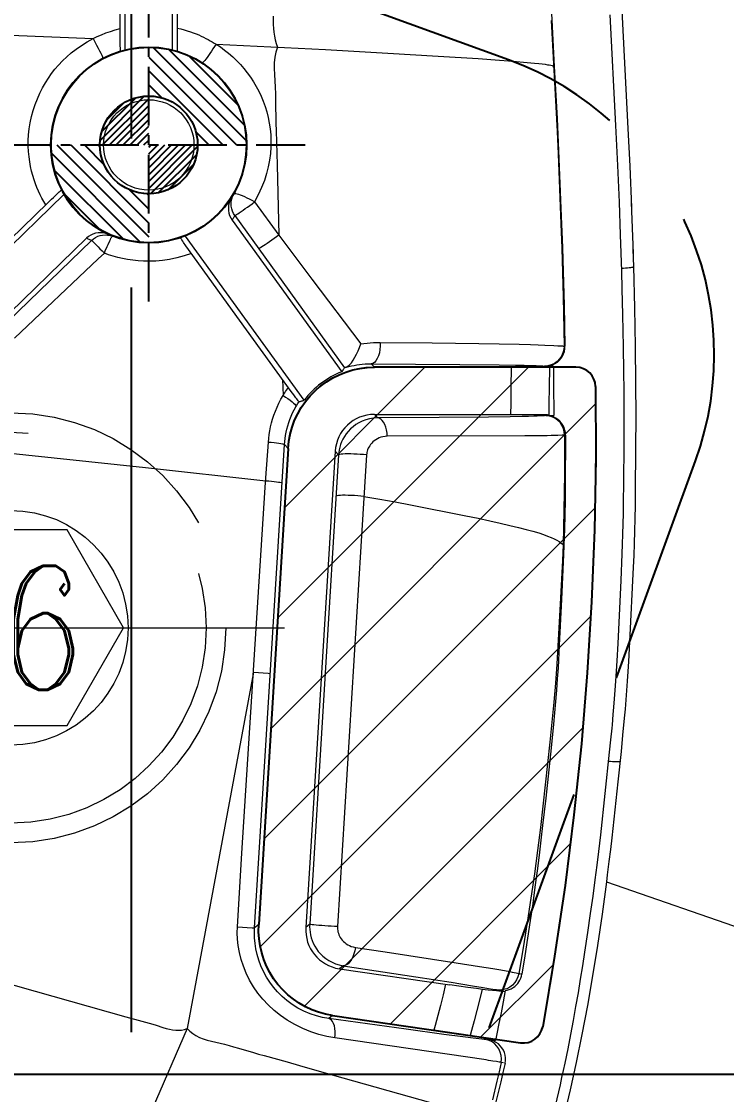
# Model space of a CAD drawing. Header units: inches. Extents: x 160917 to 162189, y -51061 to -50161.
# Drawn here: x 161597.62 to 161615.66, y -50340.73 to -50313.28 of the extents above; entities that cross this region are included whole.
import ezdxf

# ---------------------------------------------------------------- set-up
doc = ezdxf.new("R2010")
doc.units = ezdxf.units.IN
doc.header["$LTSCALE"] = 2
doc.header["$MEASUREMENT"] = 0
for name, pattern in [('ACAD_ISO02W100', [15, 12, -3]), ('CENTER', [50.8, 31.75, -6.35, 6.35, -6.35]), ('CENTER2', [1.125, 0.75, -0.125, 0.125, -0.125]), ('HIDDEN', [9.525, 6.35, -3.175])]:
    doc.linetypes.add(name, pattern=pattern)
for name, color, linetype in [('DEFAULT_1', 7, 'CENTER'), ('PIN', 4, 'CONTINUOUS'), ('SCREW', 52, 'HIDDEN'), ('y-cut', 7, 'CONTINUOUS'), ('壓塊', 157, 'CONTINUOUS')]:
    doc.layers.add(name, color=color, linetype=linetype)
for name, color, linetype, lineweight in [('dim', 3, 'CONTINUOUS', 15), ('PRODUCT', 1, 'CONTINUOUS', 15), ('截面', 191, 'CONTINUOUS', 15), ('枕位', 75, 'CONTINUOUS', 15), ('螺絲', 42, 'ACAD_ISO02W100', 15)]:
    doc.layers.add(name, color=color, linetype=linetype, lineweight=lineweight)
doc.styles.add('ROMANC', font='romanc', dxfattribs={"width": 0.6, "height": 1})

# ---------------------------------------------------------------- blocks, each defined once
blk = doc.blocks.new('20160823.165622')
at = {"layer": '截面', "linetype": 'Continuous', "ltscale": 0.3}
h = blk.add_hatch(dxfattribs=at)
h.set_pattern_fill('ANSI31', color=256, scale=15, style=0)
h.set_pattern_definition([(45, (-3383.3948, 1002.8706), (-1.3258252, 1.3258252), [])])
h.paths.add_polyline_path([(-73.824, 61.266, 1), (-92.824, 61.266, 1)])
h.paths.add_polyline_path([(-22.197, 84.62, 0.373533), (-22.044, 83.982), (-17.561, 80.78), (-17.398, 80.674), (-17.228, 80.584), (-17.053, 80.509), (-16.871, 80.45), (-16.682, 80.406), (-16.492, 80.379), (-16.3, 80.369), (-16.106, 80.375), (-15.915, 80.399), (-15.727, 80.439), (-15.542, 80.495), (-15.363, 80.567), (-15.192, 80.655), (-15.028, 80.757), (-14.874, 80.873), (-14.732, 81.001), (-14.601, 81.141), (-14.481, 81.295), (-6.885, 91.928), (-6.779, 92.091), (-6.689, 92.26), (-6.615, 92.435), (-6.555, 92.618), (-6.511, 92.807), (-6.484, 92.997), (-6.474, 93.19), (-6.481, 93.384), (-6.504, 93.575), (-6.545, 93.764), (-6.602, 93.95), (-6.674, 94.128), (-6.761, 94.3), (-6.864, 94.465), (-6.98, 94.619), (-7.108, 94.761), (-7.249, 94.893), (-7.403, 95.013), (-12.093, 98.364, 0.382846), (-12.756, 98.29), (-13.983, 96.876), (-15.164, 95.437), (-16.3, 93.973), (-17.39, 92.485), (-18.435, 90.971), (-19.438, 89.428), (-20.4, 87.855), (-21.32, 86.252)])
h.paths.add_polyline_path([(-3.987, 77.836), (-3.979, 77.644), (-3.954, 77.453), (-3.912, 77.264), (-3.854, 77.08), (-3.78, 76.902), (-3.691, 76.73), (-3.588, 76.568), (-3.471, 76.416), (-3.34, 76.274), (-3.199, 76.144), (-3.048, 76.028), (-2.886, 75.925), (-2.714, 75.835), (2.724, 73.299, 0.401701), (3.379, 73.522), (4.215, 75.163), (5.025, 76.816), (5.808, 78.481), (6.564, 80.157), (7.293, 81.844), (7.996, 83.545), (8.673, 85.26), (9.324, 86.988), (9.949, 88.728, 0.385263), (9.688, 89.347), (4.684, 91.68), (4.503, 91.755), (4.32, 91.812), (4.133, 91.854), (3.942, 91.879), (3.748, 91.888), (3.555, 91.879), (3.363, 91.854), (3.173, 91.812), (2.989, 91.754), (2.811, 91.68), (2.638, 91.59), (2.476, 91.487), (2.323, 91.369), (2.18, 91.238), (2.051, 91.097), (1.935, 90.946), (1.832, 90.784), (1.742, 90.612), (-3.779, 78.772), (-3.854, 78.591), (-3.912, 78.408), (-3.953, 78.221), (-3.978, 78.03)])
h.paths.add_polyline_path([(-5.724, 139.049), (-5.562, 128.95), (-5.55, 128.785), (-5.523, 128.627), (-5.479, 128.473), (-5.418, 128.324), (-5.342, 128.179), (-5.252, 128.045), (-5.148, 127.921), (-5.031, 127.808), (-4.904, 127.708), (-4.767, 127.622), (-4.62, 127.551), (-4.469, 127.495), (-4.314, 127.456), (-4.155, 127.434), (-3.99, 127.427), (9.395, 127.642), (9.56, 127.653), (9.718, 127.681), (9.872, 127.725), (10.021, 127.785), (10.166, 127.862), (10.3, 127.951), (10.424, 128.055), (10.537, 128.173), (10.637, 128.3), (10.723, 128.437), (10.794, 128.583), (10.85, 128.735), (10.889, 128.89), (10.911, 129.049), (10.918, 129.214), (10.76, 139.065, 0.409527), (10.26, 139.557), (-5.224, 139.557, 0.418916)])
h.paths.add_polyline_path([(-93.609, 92.793), (-93.598, 92.6), (-93.571, 92.41), (-93.527, 92.221), (-93.467, 92.038), (-93.392, 91.862), (-93.302, 91.692), (-93.196, 91.529), (-87.589, 83.68), (-87.469, 83.527), (-87.339, 83.387), (-87.197, 83.26), (-87.043, 83.144), (-86.879, 83.041), (-86.707, 82.954), (-86.528, 82.882), (-86.342, 82.825), (-86.153, 82.785), (-85.961, 82.761), (-85.766, 82.755), (-85.573, 82.765), (-85.382, 82.792), (-85.193, 82.836), (-85.01, 82.896), (-84.834, 82.971), (-84.665, 83.061), (-84.501, 83.167), (-81.445, 85.35, 0.414214), (-81.213, 86.745), (-88.229, 96.567, 0.414214), (-89.624, 96.799), (-92.686, 94.612), (-92.838, 94.492), (-92.978, 94.362), (-93.105, 94.22), (-93.221, 94.067), (-93.323, 93.903), (-93.411, 93.732), (-93.482, 93.553), (-93.539, 93.367), (-93.579, 93.179), (-93.602, 92.987)])
h.paths.add_polyline_path([(-111.785, 86.571), (-107.088, 75.443, 0.425093), (-105.745, 74.926), (-102.029, 76.658), (-101.856, 76.748), (-101.694, 76.852), (-101.543, 76.968), (-101.401, 77.098), (-101.269, 77.241), (-101.151, 77.394), (-101.048, 77.557), (-100.958, 77.729), (-100.883, 77.908), (-100.825, 78.092), (-100.783, 78.282), (-100.758, 78.473), (-100.75, 78.666), (-100.758, 78.859), (-100.783, 79.05), (-100.825, 79.235), (-100.882, 79.418), (-100.956, 79.597), (-105.034, 88.343), (-105.124, 88.515), (-105.227, 88.677), (-105.343, 88.829), (-105.473, 88.97), (-105.616, 89.102), (-105.769, 89.219), (-105.931, 89.323), (-106.103, 89.412), (-106.281, 89.486), (-106.465, 89.544), (-106.654, 89.586), (-106.845, 89.611), (-107.037, 89.62), (-107.231, 89.611), (-107.421, 89.586), (-107.607, 89.545), (-107.789, 89.487), (-107.969, 89.413), (-111.286, 87.866, 0.403417)])
h.paths.add_polyline_path([(6.029, 102.701), (6.04, 102.519), (6.066, 102.34), (6.108, 102.163), (6.164, 101.988), (6.233, 101.819), (6.317, 101.657), (6.414, 101.501), (6.524, 101.355), (6.645, 101.218), (6.777, 101.091), (6.919, 100.976), (7.07, 100.873), (7.229, 100.783), (7.395, 100.706), (7.565, 100.644), (7.74, 100.596), (7.921, 100.561), (12.733, 99.863, 0.404229), (13.297, 100.269), (13.602, 102.074), (13.869, 103.881), (14.097, 105.692), (14.286, 107.505), (14.436, 109.321), (14.547, 111.142), (14.62, 112.97), (14.653, 114.804), (14.648, 116.644, 0.410269), (14.148, 117.137), (8.99, 117.137), (8.803, 117.129), (8.62, 117.106), (8.441, 117.068), (8.264, 117.014), (8.091, 116.945), (7.925, 116.863), (7.767, 116.767), (7.616, 116.658), (7.476, 116.537), (7.347, 116.404), (7.228, 116.261), (7.122, 116.109), (7.03, 115.948), (6.951, 115.78), (6.887, 115.606), (6.838, 115.43), (6.803, 115.248), (6.784, 115.062), (6.032, 102.885)])
h.paths.add_polyline_path([(-9.989, 114.513), (-9.984, 112.88), (-9.966, 111.248), (-9.933, 109.616), (-9.886, 107.984), (-9.826, 106.353), (-9.751, 104.722), (-9.663, 103.091, 0.356031), (-9.235, 102.625), (-4.838, 101.987), (-4.633, 101.967), (-4.431, 101.966), (-4.231, 101.983), (-4.032, 102.018), (-3.835, 102.073), (-3.646, 102.144), (-3.464, 102.233), (-3.289, 102.339), (-3.126, 102.459), (-2.975, 102.594), (-2.835, 102.744), (-2.711, 102.904), (-2.603, 103.075), (-2.509, 103.256), (-2.434, 103.444), (-2.376, 103.636), (-2.336, 103.834), (-2.313, 104.038), (-1.58, 115.926), (-1.577, 116.128), (-1.592, 116.327), (-1.625, 116.522), (-1.675, 116.716), (-1.743, 116.905), (-1.828, 117.086), (-1.929, 117.259), (-2.046, 117.424), (-2.176, 117.576), (-2.32, 117.715), (-2.477, 117.842), (-2.643, 117.954), (-2.819, 118.049), (-3.004, 118.129), (-3.194, 118.191), (-3.387, 118.236), (-3.584, 118.263), (-3.787, 118.273), (-9.457, 118.273, 0.408821), (-9.957, 117.782), (-9.98, 116.147)])
h.paths.add_polyline_path([(-117.289, 114.429), (-117.278, 113.089), (-117.245, 111.75), (-117.188, 110.413), (-117.108, 109.078), (-117.005, 107.746), (-116.879, 106.413), (-116.73, 105.082), (-116.557, 103.75), (-116.36, 102.42, 0.411006), (-115.229, 101.585), (-112.19, 102.026), (-112.009, 102.06), (-111.833, 102.108), (-111.663, 102.171), (-111.498, 102.247), (-111.338, 102.338), (-111.187, 102.441), (-111.045, 102.556), (-110.912, 102.683), (-110.791, 102.82), (-110.682, 102.967), (-110.585, 103.122), (-110.501, 103.285), (-110.431, 103.453), (-110.375, 103.628), (-110.334, 103.806), (-110.308, 103.984), (-110.297, 104.166), (-110.3, 104.35), (-110.855, 113.353), (-110.875, 113.54), (-110.91, 113.721), (-110.959, 113.898), (-111.023, 114.071), (-111.102, 114.24), (-111.194, 114.4), (-111.3, 114.552), (-111.418, 114.696), (-111.548, 114.828), (-111.688, 114.949), (-111.839, 115.059), (-111.997, 115.155), (-112.162, 115.237), (-112.335, 115.306), (-112.512, 115.359), (-112.691, 115.397), (-112.874, 115.42), (-113.061, 115.428), (-116.289, 115.428, 0.41394)])
h.paths.add_polyline_path([(-99.071, 114.42), (-99.068, 114.217), (-98.561, 105.996), (-98.539, 105.794), (-98.5, 105.598), (-98.443, 105.408), (-98.369, 105.222), (-98.277, 105.042), (-98.171, 104.872), (-98.049, 104.712), (-97.911, 104.563), (-97.762, 104.428), (-97.601, 104.307), (-97.429, 104.2), (-97.249, 104.11), (-97.061, 104.038), (-96.867, 103.982), (-96.67, 103.944), (-96.472, 103.924), (-96.272, 103.923), (-96.07, 103.939), (-93.042, 104.307, 0.379232), (-92.163, 105.3), (-92.163, 115.564, 0.414214), (-93.163, 116.564), (-96.863, 116.564), (-97.065, 116.555), (-97.262, 116.528), (-97.455, 116.483), (-97.644, 116.421), (-97.829, 116.341), (-98.005, 116.246), (-98.172, 116.134), (-98.329, 116.007), (-98.473, 115.868), (-98.603, 115.716), (-98.72, 115.551), (-98.821, 115.378), (-98.905, 115.196), (-98.974, 115.007), (-99.024, 114.813), (-99.057, 114.618)])
at = {"layer": 'y-cut', "linetype": 'ByBlock'}
for p, q in [((14.148, 117.137), (8.99, 117.137)), ((6.784, 115.062), (6.032, 102.885)), ((7.921, 100.561), (12.733, 99.863))]:
    blk.add_line(p, q, dxfattribs=at)
for points in [[(6.784, 115.062), (6.803, 115.248), (6.838, 115.43), (6.887, 115.606), (6.951, 115.78), (7.03, 115.948), (7.122, 116.109), (7.228, 116.261), (7.347, 116.404), (7.476, 116.537), (7.616, 116.658), (7.767, 116.767), (7.925, 116.863), (8.091, 116.945), (8.264, 117.014), (8.441, 117.068), (8.62, 117.106), (8.803, 117.129), (8.99, 117.137)], [(14.648, 116.644), (14.653, 114.804), (14.62, 112.97), (14.547, 111.142), (14.436, 109.321), (14.286, 107.505), (14.097, 105.692), (13.869, 103.881), (13.602, 102.074), (13.297, 100.269)], [(7.921, 100.561), (7.74, 100.596), (7.565, 100.644), (7.395, 100.706), (7.229, 100.783), (7.07, 100.873), (6.919, 100.976), (6.777, 101.091), (6.645, 101.218), (6.524, 101.355), (6.414, 101.501), (6.317, 101.657), (6.233, 101.819), (6.164, 101.988), (6.108, 102.163), (6.066, 102.34), (6.04, 102.519), (6.029, 102.701), (6.032, 102.885)]]:
    blk.add_lwpolyline(points, dxfattribs=at)
for centre, start, end in [((14.148, 116.637), 0.7728, 90), ((12.804, 100.358), 261.7398, 349.7796)]:
    blk.add_arc(centre, 0.5, start, end, dxfattribs=at)
blk = doc.blocks.new('20140813.092309')
at = {"layer": '螺絲', "color": 137, "linetype": 'CENTER', "ltscale": 0.25}
for p, q in [((0, -7.042), (0, 7.042)), ((-7, 0), (7, 0))]:
    blk.add_line(p, q, dxfattribs=at)
at = {"layer": '螺絲', "color": 137, "linetype": 'Continuous'}
blk.add_lwpolyline([(-1.443, 2.5), (-2.887, 0), (-1.443, -2.5), (1.443, -2.5), (2.887, 0), (1.443, 2.5)], close=True, dxfattribs=at)
at = {"layer": '螺絲', "color": 137, "linetype": 'HIDDEN'}
blk.add_circle((0, 0), 5.5, dxfattribs=at)
at = {"layer": '螺絲', "color": 137}
for radius in [5, 3]:
    blk.add_circle((0, 0), radius, dxfattribs=at)
at = {"layer": 'dim', "style": 'ROMANC', "width": 0.8}
blk.add_text('M6', height=3.1716, dxfattribs=at).set_placement((-2.976, -1.589))

msp = doc.modelspace()

# ---------------------------------------------------------------- hatches: boundary and pattern name
at = {"layer": 'PIN', "linetype": 'Continuous'}
h = msp.add_hatch(dxfattribs=at)
h.set_pattern_fill('ANSI31', color=31, scale=2, angle=90, style=0)
h.set_pattern_definition([(135, (161806.16252, -50330.68265), (-0.1767767, -0.1767767), [])])
h.paths.add_polyline_path([(161600.88, -50313.943, -0.414214), (161603.38, -50316.443), (161602.13, -50316.443, 0.414214), (161600.88, -50315.193)])
h.paths.add_polyline_path([(161599.63, -50316.443, 0.414214), (161600.88, -50317.693), (161600.88, -50318.943, -0.414214), (161598.38, -50316.443)])
h = msp.add_hatch(dxfattribs=at)
h.set_pattern_fill('ANSI31', color=31, angle=90, style=0)
h.set_pattern_definition([(45, (161395.59847, -50330.68265), (0.08838835, -0.08838835), [])])
h.paths.add_polyline_path([(161600.88, -50316.443), (161602.13, -50316.443, -0.414214), (161600.88, -50317.693)])
h.paths.add_polyline_path([(161600.88, -50315.193), (161600.88, -50316.443), (161599.63, -50316.443, -0.414214)])

# ---------------------------------------------------------------- linework, layer by layer
at = {"layer": 'DEFAULT_1', "color": 2, "linetype": 'CENTER', "ltscale": 0.3}
for p, q in [((161600.428, -50289.605), (161600.428, -50390.991)), ((161616.275, -50340.211), (161577.135, -50340.211))]:
    msp.add_line(p, q, dxfattribs=at)
at = {"layer": 'PIN', "color": 31, "linetype": 'CENTER2'}
for p, q in [((161600.88, -50320.443), (161600.88, -50312.443)), ((161596.88, -50316.443), (161604.88, -50316.443))]:
    msp.add_line(p, q, dxfattribs=at)
at = {"layer": 'PIN', "color": 31, "linetype": 'Continuous'}
for radius in [2.5, 1.25]:
    msp.add_circle((161600.88, -50316.443), radius, dxfattribs=at)
at = {"layer": 'PRODUCT', "linetype": 'ByBlock'}
for p, q in [((161600.277, -50314.004), (161600.277, -50311.872)), ((161601.483, -50311.853), (161601.483, -50314.004)), ((161600.149, -50313.612), (161600.151, -50312.446)), ((161601.608, -50312.301), (161601.611, -50313.455)), ((161612.951, -50312.402), (161613.138, -50316.025)), ((161612.675, -50313.113), (161612.823, -50315.942)), ((161601.611, -50313.455), (161601.611, -50313.602)), ((161597.347, -50313.632), (161599.456, -50313.722)), ((161600.15, -50313.747), (161600.149, -50313.612)), ((161600.151, -50313.867), (161600.15, -50313.747)), ((161601.611, -50313.602), (161601.61, -50313.739)), ((161602.603, -50313.866), (161605.399, -50314.005)), ((161605.399, -50314.005), (161606.997, -50314.092)), ((161606.997, -50314.092), (161608.286, -50314.169)), ((161608.286, -50314.169), (161609.306, -50314.235)), ((161611.251, -50314.433), (161611.324, -50315.768)), ((161604.124, -50315.316), (161604.134, -50315.882)), ((161604.134, -50315.882), (161604.139, -50316.083)), ((161611.324, -50315.768), (161611.364, -50316.586)), ((161612.823, -50315.942), (161612.872, -50316.965)), ((161613.138, -50316.025), (161613.183, -50316.985)), ((161604.139, -50316.083), (161604.164, -50316.952)), ((161611.364, -50316.586), (161611.426, -50318.071)), ((161604.164, -50316.952), (161604.21, -50318.747)), ((161612.872, -50316.965), (161612.911, -50317.905)), ((161613.183, -50316.985), (161613.227, -50318.044)), ((161595.04, -50321.27), (161598.71, -50317.709)), ((161595.917, -50320.24), (161598.298, -50317.922)), ((161603.524, -50317.945), (161603.581, -50317.901)), ((161603.581, -50317.901), (161604.21, -50318.747)), ((161612.911, -50317.905), (161612.942, -50318.744)), ((161613.221, -50317.912), (161613.268, -50319.215)), ((161611.426, -50318.071), (161611.463, -50319.067)), ((161603.012, -50318.363), (161605.818, -50322.245)), ((161603.082, -50318.249), (161605.887, -50322.144)), ((161599.845, -50318.732), (161599.78, -50318.708)), ((161599.946, -50318.78), (161599.952, -50318.778)), ((161604.856, -50322.973), (161601.821, -50318.773)), ((161604.21, -50318.747), (161605.053, -50319.875)), ((161612.942, -50318.744), (161612.973, -50319.672)), ((161599.287, -50318.829), (161595.869, -50322.146)), ((161599.417, -50318.884), (161596.118, -50322.076)), ((161599.339, -50318.785), (161599.287, -50318.829)), ((161599.815, -50319.038), (161599.838, -50318.986)), ((161601.899, -50319.116), (161601.831, -50319.02)), ((161599.744, -50319.208), (161599.588, -50319.355)), ((161603.025, -50320.674), (161601.899, -50319.116)), ((161611.463, -50319.067), (161611.483, -50319.682)), ((161613.266, -50319.12), (161613.278, -50319.547)), ((161599.588, -50319.355), (161597.448, -50321.387)), ((161613.273, -50319.337), (161613.28, -50319.555)), ((161613.278, -50319.547), (161613.305, -50320.604)), ((161605.053, -50319.875), (161606.305, -50321.532)), ((161611.483, -50319.682), (161611.505, -50320.541)), ((161612.973, -50319.672), (161612.986, -50320.122)), ((161612.986, -50320.122), (161613.001, -50320.788)), ((161611.483, -50320.326), (161611.505, -50321.587)), ((161604.524, -50322.744), (161603.025, -50320.674)), ((161611.505, -50320.541), (161611.526, -50321.591)), ((161613.305, -50320.604), (161613.324, -50321.597)), ((161613.001, -50320.788), (161613.017, -50321.606)), ((161606.804, -50321.493), (161608.134, -50321.505)), ((161608.134, -50321.505), (161609.324, -50321.519)), ((161609.324, -50321.519), (161609.843, -50321.529)), ((161609.843, -50321.529), (161610.354, -50321.54)), ((161610.354, -50321.54), (161610.647, -50321.548)), ((161610.647, -50321.548), (161610.84, -50321.554)), ((161610.84, -50321.554), (161611.009, -50321.561)), ((161611.009, -50321.561), (161611.24, -50321.571)), ((161611.24, -50321.571), (161611.348, -50321.576)), ((161613.017, -50321.606), (161613.026, -50322.229)), ((161613.324, -50321.597), (161613.335, -50322.525)), ((161606.568, -50322.039), (161608.838, -50322.054)), ((161606.651, -50322.128), (161606.568, -50322.039)), ((161608.838, -50322.054), (161609.848, -50322.066)), ((161609.848, -50322.066), (161610.259, -50322.072)), ((161610.259, -50322.072), (161610.485, -50322.077)), ((161606.506, -50322.133), (161606.58, -50322.129)), ((161611.809, -50322.128), (161606.651, -50322.128)), ((161610.15, -50322.128), (161610.145, -50322.647)), ((161610.15, -50322.128), (161611.13, -50322.121)), ((161610.485, -50322.077), (161610.628, -50322.081)), ((161610.628, -50322.081), (161610.712, -50322.083)), ((161610.712, -50322.083), (161610.788, -50322.086)), ((161611.092, -50322.092), (161611.004, -50322.1)), ((161611.023, -50322.103), (161611.233, -50322.103)), ((161611.13, -50322.128), (161611.124, -50322.645)), ((161611.233, -50322.103), (161611.237, -50322.677)), ((161613.026, -50322.229), (161613.03, -50322.743)), ((161604.305, -50322.443), (161604.316, -50322.848)), ((161613.335, -50322.525), (161613.338, -50323.39)), ((161604.588, -50322.832), (161604.524, -50322.744)), ((161604.644, -50322.907), (161604.588, -50322.832)), ((161610.145, -50322.647), (161610.14, -50323.054)), ((161611.124, -50322.645), (161611.118, -50323.057)), ((161613.03, -50322.743), (161613.033, -50323.304)), ((161610.14, -50323.054), (161610.135, -50323.334)), ((161611.118, -50323.057), (161611.112, -50323.341)), ((161606.651, -50323.334), (161610.568, -50323.335)), ((161606.736, -50323.424), (161606.651, -50323.334)), ((161608.306, -50323.413), (161606.736, -50323.424)), ((161609.574, -50323.401), (161608.306, -50323.413)), ((161610.127, -50323.393), (161609.574, -50323.401)), ((161610.436, -50323.387), (161610.127, -50323.393)), ((161610.596, -50323.383), (161610.436, -50323.387)), ((161610.568, -50323.335), (161610.84, -50323.336)), ((161610.735, -50323.379), (161610.596, -50323.383)), ((161610.816, -50323.376), (161610.735, -50323.379)), ((161610.884, -50323.373), (161610.816, -50323.376)), ((161611.023, -50323.363), (161611.018, -50323.363)), ((161611.041, -50323.359), (161611.239, -50323.359)), ((161611.106, -50323.363), (161611.041, -50323.359)), ((161613.033, -50323.304), (161613.031, -50324.126)), ((161613.338, -50323.39), (161613.336, -50324.199)), ((161610.504, -50323.883), (161606.983, -50323.893)), ((161611.074, -50323.878), (161610.504, -50323.883)), ((161611.174, -50323.877), (161611.074, -50323.878)), ((161611.46, -50323.868), (161611.344, -50323.872)), ((161611.53, -50323.864), (161611.525, -50323.864)), ((161611.543, -50323.863), (161611.535, -50325.16)), ((161596.491, -50324.239), (161600.795, -50324.695)), ((161603.588, -50336.465), (161604.352, -50324.104)), ((161604.445, -50324.203), (161603.693, -50336.379)), ((161604.445, -50324.203), (161604.352, -50324.104)), ((161604.445, -50324.203), (161604.456, -50324.073)), ((161613.031, -50324.126), (161613.025, -50325.07)), ((161605.648, -50324.277), (161604.897, -50336.454)), ((161605.735, -50324.369), (161604.997, -50336.373)), ((161605.735, -50324.369), (161605.648, -50324.277)), ((161606.452, -50324.37), (161606.303, -50326.715)), ((161600.795, -50324.695), (161603.873, -50325.029)), ((161603.258, -50334.55), (161603.861, -50325.204)), ((161611.535, -50325.16), (161611.531, -50325.533)), ((161612.307, -50325.247), (161612.271, -50326.603)), ((161611.531, -50325.533), (161611.524, -50325.905)), ((161607.573, -50325.646), (161608.995, -50325.927)), ((161611.509, -50326.456), (161611.491, -50326.92)), ((161606.303, -50326.715), (161605.71, -50336.431)), ((161611.48, -50326.661), (161611.463, -50327.069)), ((161611.491, -50326.92), (161611.438, -50328.071)), ((161612.985, -50326.9), (161612.955, -50327.578)), ((161611.463, -50327.069), (161611.399, -50328.342)), ((161613.272, -50327.238), (161613.18, -50329.146)), ((161612.955, -50327.578), (161612.877, -50329.195)), ((161611.438, -50328.071), (161611.381, -50329.237)), ((161612.877, -50329.195), (161612.854, -50329.631)), ((161612.132, -50329.418), (161612.028, -50330.838)), ((161612.854, -50329.631), (161612.838, -50329.9)), ((161603.556, -50329.928), (161601.954, -50338.534)), ((161603.556, -50329.928), (161603.931, -50329.952)), ((161612.838, -50329.9), (161612.822, -50330.152)), ((161612.822, -50330.152), (161612.805, -50330.388)), ((161612.805, -50330.388), (161612.788, -50330.609)), ((161612.028, -50330.838), (161611.898, -50332.257)), ((161612.772, -50330.816), (161612.755, -50331.008)), ((161612.788, -50330.609), (161612.772, -50330.816)), ((161613.045, -50331.099), (161613.003, -50331.54)), ((161611.235, -50331.258), (161611.174, -50331.857)), ((161612.724, -50331.354), (161612.695, -50331.654)), ((161612.695, -50331.654), (161612.662, -50331.974)), ((161613.003, -50331.54), (161612.961, -50331.955)), ((161611.174, -50331.857), (161611.036, -50333.145)), ((161612.961, -50331.955), (161612.879, -50332.729)), ((161612.662, -50331.974), (161612.433, -50334.083)), ((161611.898, -50332.257), (161611.745, -50333.674)), ((161612.879, -50332.729), (161612.724, -50334.16)), ((161611.745, -50333.674), (161611.574, -50335.059)), ((161612.433, -50334.083), (161612.384, -50334.507)), ((161612.724, -50334.16), (161612.689, -50334.457)), ((161603.148, -50336.437), (161603.258, -50334.55)), ((161612.384, -50334.507), (161612.341, -50334.857)), ((161612.689, -50334.457), (161612.652, -50334.77)), ((161612.341, -50334.857), (161612.293, -50335.237)), ((161612.293, -50335.237), (161612.238, -50335.65)), ((161612.238, -50335.65), (161612.176, -50336.096)), ((161612.176, -50336.096), (161612.106, -50336.579)), ((161603.693, -50336.379), (161603.588, -50336.465)), ((161603.689, -50336.523), (161603.69, -50336.45)), ((161604.997, -50336.373), (161604.897, -50336.454)), ((161612.106, -50336.579), (161612.03, -50337.089)), ((161606.165, -50336.964), (161606.924, -50337.076)), ((161606.924, -50337.076), (161608.745, -50337.354)), ((161612.03, -50337.089), (161611.976, -50337.431)), ((161594.772, -50337.181), (161600.296, -50338.736)), ((161605.853, -50337.431), (161605.756, -50337.51)), ((161605.853, -50337.431), (161607.716, -50337.714)), ((161608.745, -50337.354), (161609.344, -50337.45)), ((161611.976, -50337.431), (161611.92, -50337.776)), ((161605.756, -50337.51), (161608.578, -50337.92)), ((161607.716, -50337.714), (161608.617, -50337.855)), ((161609.884, -50337.539), (161610.12, -50337.582)), ((161610.346, -50337.628), (161610.353, -50337.63)), ((161610.377, -50337.636), (161610.382, -50337.637)), ((161610.387, -50337.639), (161610.392, -50337.64)), ((161608.475, -50337.905), (161608.408, -50338.18)), ((161609.042, -50337.986), (161608.578, -50337.92)), ((161608.617, -50337.855), (161609.165, -50337.943)), ((161609.261, -50338.015), (161609.042, -50337.986)), ((161609.165, -50337.943), (161609.435, -50337.988)), ((161609.435, -50337.988), (161609.574, -50338.011)), ((161611.92, -50337.776), (161611.862, -50338.123)), ((161608.408, -50338.18), (161608.34, -50338.447)), ((161609.368, -50338.029), (161609.261, -50338.015)), ((161609.41, -50338.035), (161609.342, -50338.31)), ((161609.49, -50338.045), (161609.368, -50338.029)), ((161609.567, -50338.054), (161609.49, -50338.045)), ((161609.776, -50338.078), (161609.567, -50338.054)), ((161609.894, -50338.091), (161609.776, -50338.078)), ((161609.79, -50338.051), (161609.796, -50338.052)), ((161609.801, -50338.053), (161609.806, -50338.054)), ((161609.811, -50338.055), (161609.815, -50338.056)), ((161609.855, -50338.067), (161609.997, -50338.088)), ((161609.995, -50338.102), (161609.894, -50338.091)), ((161610.001, -50338.067), (161609.946, -50338.357)), ((161611.862, -50338.123), (161611.801, -50338.475)), ((161601.954, -50338.534), (161601.866, -50339.037)), ((161608.34, -50338.447), (161608.272, -50338.705)), ((161609.342, -50338.31), (161609.274, -50338.578)), ((161609.946, -50338.357), (161609.892, -50338.636)), ((161611.801, -50338.475), (161611.737, -50338.831)), ((161600.296, -50338.736), (161600.703, -50338.848)), ((161605.583, -50338.703), (161605.455, -50338.681)), ((161605.583, -50338.703), (161605.483, -50338.784)), ((161607.462, -50339.058), (161605.483, -50338.784)), ((161605.583, -50338.703), (161610.394, -50339.402)), ((161609.274, -50338.578), (161609.205, -50338.838)), ((161609.892, -50338.636), (161609.839, -50338.906)), ((161608.428, -50339.188), (161607.462, -50339.058)), ((161609.1, -50339.22), (161608.171, -50339.079)), ((161609.839, -50338.906), (161609.784, -50339.175)), ((161611.737, -50338.831), (161611.669, -50339.192)), ((161608.912, -50339.25), (161608.428, -50339.188)), ((161609.182, -50339.284), (161608.912, -50339.25)), ((161609.1, -50339.22), (161609.358, -50339.263)), ((161609.327, -50339.301), (161609.182, -50339.284)), ((161609.399, -50339.309), (161609.327, -50339.301)), ((161609.358, -50339.263), (161609.576, -50339.302)), ((161609.457, -50339.315), (161609.399, -50339.309)), ((161609.495, -50339.319), (161609.457, -50339.315)), ((161609.508, -50339.32), (161609.501, -50339.319)), ((161609.52, -50339.321), (161609.514, -50339.321)), ((161609.531, -50339.322), (161609.525, -50339.322)), ((161609.577, -50339.323), (161609.748, -50339.348)), ((161609.644, -50339.337), (161609.577, -50339.323)), ((161609.784, -50339.175), (161609.748, -50339.348)), ((161611.669, -50339.192), (161611.597, -50339.558)), ((161603.174, -50339.541), (161603.557, -50339.654)), ((161604.418, -50339.893), (161604.735, -50339.982)), ((161609.945, -50339.915), (161609.894, -50339.906)), ((161604.735, -50339.982), (161605.238, -50340.126)), ((161605.238, -50340.126), (161609.645, -50341.364)), ((161609.956, -50339.917), (161609.951, -50339.916)), ((161609.965, -50339.919), (161609.961, -50339.918)), ((161609.974, -50339.921), (161609.97, -50339.92)), ((161609.787, -50340.387), (161609.673, -50340.864))]:
    msp.add_line(p, q, dxfattribs=at)
for points in [[(161611.128, -50312.067), (161611.19, -50313.241), (161611.251, -50314.433)], [(161604.06, -50313.151), (161604.062, -50313.256), (161604.065, -50313.359), (161604.072, -50313.461), (161604.082, -50313.561), (161604.097, -50313.659), (161604.117, -50313.755), (161604.142, -50313.85), (161604.174, -50313.942)], [(161611.174, -50313.263), (161611.325, -50316.095), (161611.353, -50316.669)], [(161599.456, -50313.722), (161599.559, -50313.671), (161599.667, -50313.624), (161599.78, -50313.579), (161599.898, -50313.538), (161600.021, -50313.5), (161600.149, -50313.466)], [(161601.611, -50313.455), (161601.7, -50313.476), (161601.785, -50313.499), (161601.866, -50313.524), (161601.944, -50313.549), (161602.018, -50313.576), (161602.089, -50313.603), (161602.157, -50313.631), (161602.222, -50313.66), (161602.284, -50313.689), (161602.343, -50313.718), (161602.4, -50313.747), (161602.454, -50313.777), (161602.506, -50313.807), (161602.555, -50313.836), (161602.603, -50313.866)], [(161598.103, -50317.716), (161598.06, -50317.625), (161598.019, -50317.532), (161597.981, -50317.434), (161597.945, -50317.331), (161597.912, -50317.224), (161597.882, -50317.111), (161597.856, -50316.994), (161597.834, -50316.872), (161597.817, -50316.745), (161597.805, -50316.613), (161597.799, -50316.475), (161597.799, -50316.333), (161597.807, -50316.184), (161597.823, -50316.03), (161597.847, -50315.875), (161597.881, -50315.719), (161597.923, -50315.561), (161597.973, -50315.408), (161598.03, -50315.261), (161598.094, -50315.118), (161598.163, -50314.983), (161598.235, -50314.856), (161598.312, -50314.736), (161598.394, -50314.619), (161598.481, -50314.507), (161598.574, -50314.399), (161598.674, -50314.293), (161598.783, -50314.189), (161598.899, -50314.088), (161599.024, -50313.991), (161599.159, -50313.897), (161599.303, -50313.808), (161599.456, -50313.722)], [(161599.456, -50313.722), (161599.5, -50313.805), (161599.543, -50313.887), (161599.583, -50313.965), (161599.62, -50314.036), (161599.651, -50314.099), (161599.677, -50314.15), (161599.695, -50314.189), (161599.705, -50314.213), (161599.707, -50314.221)], [(161601.61, -50313.739), (161601.609, -50313.862), (161601.608, -50313.913), (161601.607, -50313.957), (161601.606, -50313.992), (161601.604, -50314.016), (161601.603, -50314.031), (161601.602, -50314.036)], [(161600.158, -50314.037), (161600.156, -50314.032), (161600.155, -50314.017), (161600.154, -50313.994), (161600.153, -50313.96), (161600.152, -50313.917), (161600.151, -50313.867)], [(161602.603, -50313.866), (161602.563, -50313.927), (161602.523, -50313.987), (161602.484, -50314.047), (161602.445, -50314.103), (161602.408, -50314.156), (161602.373, -50314.204), (161602.342, -50314.246), (161602.315, -50314.281), (161602.292, -50314.308), (161602.275, -50314.328), (161602.263, -50314.338), (161602.256, -50314.34)], [(161602.603, -50313.866), (161602.713, -50313.937), (161602.82, -50314.015), (161602.924, -50314.098), (161603.027, -50314.188), (161603.127, -50314.283), (161603.223, -50314.383), (161603.314, -50314.488), (161603.401, -50314.597), (161603.482, -50314.711), (161603.559, -50314.827), (161603.63, -50314.948), (161603.695, -50315.071), (161603.755, -50315.198), (161603.809, -50315.327), (161603.857, -50315.461), (161603.899, -50315.598), (161603.935, -50315.738), (161603.964, -50315.883), (161603.985, -50316.031), (161603.999, -50316.183), (161604.006, -50316.339), (161604.003, -50316.499), (161603.992, -50316.662), (161603.97, -50316.829), (161603.938, -50317.001), (161603.895, -50317.176), (161603.839, -50317.353), (161603.767, -50317.533), (161603.681, -50317.716), (161603.581, -50317.901)], [(161604.174, -50313.942), (161604.133, -50314.068), (161604.106, -50314.201), (161604.092, -50314.341), (161604.09, -50314.488), (161604.096, -50314.642), (161604.105, -50314.802), (161604.114, -50314.968), (161604.12, -50315.139), (161604.124, -50315.316)], [(161609.306, -50314.235), (161609.853, -50314.274), (161610.086, -50314.291), (161610.291, -50314.307), (161610.469, -50314.322)], [(161610.469, -50314.322), (161610.751, -50314.348), (161610.858, -50314.359), (161610.947, -50314.369), (161611.019, -50314.38), (161611.078, -50314.39), (161611.125, -50314.397), (161611.164, -50314.402), (161611.196, -50314.408), (161611.22, -50314.422), (161611.237, -50314.451)], [(161611.237, -50314.451), (161611.24, -50314.439), (161611.243, -50314.432), (161611.246, -50314.429), (161611.248, -50314.429), (161611.25, -50314.43), (161611.251, -50314.433)], [(161611.353, -50316.669), (161611.425, -50318.461), (161611.448, -50319.079), (161611.468, -50319.701), (161611.483, -50320.326)], [(161598.442, -50317.784), (161598.526, -50317.704), (161598.561, -50317.671), (161598.592, -50317.643), (161598.616, -50317.621), (161598.633, -50317.606), (161598.643, -50317.598), (161598.648, -50317.595)], [(161598.246, -50317.972), (161598.196, -50317.89), (161598.148, -50317.805), (161598.103, -50317.716)], [(161598.298, -50317.922), (161598.395, -50317.828), (161598.442, -50317.784)], [(161602.94, -50317.92), (161602.924, -50317.984), (161602.918, -50318.05), (161602.92, -50318.118), (161602.93, -50318.183), (161602.949, -50318.245), (161602.977, -50318.305), (161603.012, -50318.363)], [(161602.996, -50317.798), (161602.964, -50317.858), (161602.94, -50317.92)], [(161603.082, -50318.249), (161603.048, -50318.195), (161603.021, -50318.137), (161603.001, -50318.075), (161602.99, -50318.012), (161602.987, -50317.948), (161602.992, -50317.884), (161603.005, -50317.821), (161603.026, -50317.76), (161603.054, -50317.703)], [(161603.581, -50317.901), (161603.522, -50317.864), (161603.461, -50317.83), (161603.399, -50317.8), (161603.339, -50317.771), (161603.282, -50317.746), (161603.23, -50317.725), (161603.182, -50317.711), (161603.141, -50317.701), (161603.107, -50317.696), (161603.081, -50317.694), (161603.064, -50317.697), (161603.054, -50317.703)], [(161603.088, -50318.246), (161603.103, -50318.237), (161603.127, -50318.223), (161603.158, -50318.202), (161603.196, -50318.175), (161603.241, -50318.144), (161603.291, -50318.11), (161603.345, -50318.071), (161603.403, -50318.03), (161603.463, -50317.988), (161603.524, -50317.945)], [(161603.082, -50318.249), (161603.07, -50318.269), (161603.059, -50318.288), (161603.048, -50318.307), (161603.036, -50318.326), (161603.024, -50318.344), (161603.012, -50318.363)], [(161599.453, -50318.722), (161599.395, -50318.75), (161599.339, -50318.785)], [(161599.417, -50318.884), (161599.465, -50318.842), (161599.519, -50318.807), (161599.577, -50318.779), (161599.637, -50318.759), (161599.7, -50318.746), (161599.764, -50318.742), (161599.828, -50318.746), (161599.891, -50318.758), (161599.952, -50318.778)], [(161599.78, -50318.708), (161599.715, -50318.693), (161599.65, -50318.687), (161599.583, -50318.69), (161599.517, -50318.702), (161599.453, -50318.722)], [(161599.838, -50318.986), (161599.88, -50318.896), (161599.898, -50318.859), (161599.914, -50318.829), (161599.927, -50318.806), (161599.938, -50318.789), (161599.946, -50318.78)], [(161604.21, -50318.747), (161604.15, -50318.791), (161604.089, -50318.835), (161604.029, -50318.878), (161603.97, -50318.92), (161603.913, -50318.959), (161603.861, -50318.994), (161603.815, -50319.025), (161603.774, -50319.051), (161603.741, -50319.071), (161603.716, -50319.086), (161603.7, -50319.094), (161603.692, -50319.095)], [(161599.417, -50318.884), (161599.395, -50318.875), (161599.373, -50318.866), (161599.352, -50318.857), (161599.33, -50318.848), (161599.309, -50318.839), (161599.287, -50318.829)], [(161599.417, -50318.884), (161599.425, -50318.888), (161599.44, -50318.902), (161599.464, -50318.926), (161599.496, -50318.958), (161599.536, -50318.997), (161599.582, -50319.044), (161599.632, -50319.096), (161599.686, -50319.152), (161599.744, -50319.208)], [(161599.744, -50319.208), (161599.769, -50319.15), (161599.815, -50319.038)], [(161601.831, -50319.02), (161601.773, -50318.937), (161601.749, -50318.903), (161601.729, -50318.873), (161601.714, -50318.85), (161601.703, -50318.834), (161601.697, -50318.823), (161601.696, -50318.82)], [(161600.889, -50319.417), (161600.745, -50319.413), (161600.605, -50319.405), (161600.469, -50319.391), (161600.337, -50319.371), (161600.209, -50319.346), (161600.086, -50319.317), (161599.968, -50319.285), (161599.853, -50319.249), (161599.744, -50319.208)], [(161601.974, -50319.219), (161601.783, -50319.282), (161601.596, -50319.332), (161601.413, -50319.371), (161601.234, -50319.398), (161601.059, -50319.413), (161600.889, -50319.417)], [(161612.971, -50319.592), (161613.025, -50319.59), (161613.078, -50319.587), (161613.128, -50319.584), (161613.172, -50319.58), (161613.211, -50319.575), (161613.241, -50319.57), (161613.264, -50319.565), (161613.277, -50319.56), (161613.28, -50319.555)], [(161606.305, -50321.532), (161606.384, -50321.52), (161606.466, -50321.51), (161606.548, -50321.503), (161606.632, -50321.498), (161606.718, -50321.494), (161606.804, -50321.493)], [(161606.804, -50321.493), (161606.804, -50321.585), (161606.795, -50321.676), (161606.779, -50321.761), (161606.756, -50321.839), (161606.727, -50321.907), (161606.692, -50321.963), (161606.653, -50322.004), (161606.611, -50322.03), (161606.568, -50322.039)], [(161605.933, -50322.128), (161605.973, -50322.103), (161606.018, -50322.064), (161606.065, -50322.011), (161606.111, -50321.946), (161606.155, -50321.87), (161606.198, -50321.79), (161606.238, -50321.706), (161606.275, -50321.62), (161606.305, -50321.532)], [(161611.505, -50321.587), (161611.499, -50321.675), (161611.477, -50321.762), (161611.441, -50321.842), (161611.391, -50321.916), (161611.329, -50321.979), (161611.257, -50322.031), (161611.177, -50322.069), (161611.092, -50322.092)], [(161611.348, -50321.576), (161611.406, -50321.579), (161611.43, -50321.58), (161611.451, -50321.582), (161611.468, -50321.583), (161611.483, -50321.585), (161611.495, -50321.586), (161611.505, -50321.587)], [(161611.428, -50321.899), (161611.463, -50321.844), (161611.491, -50321.785), (161611.512, -50321.722), (161611.523, -50321.657), (161611.527, -50321.591)], [(161611.505, -50321.587), (161611.51, -50321.588), (161611.514, -50321.588), (161611.518, -50321.589), (161611.521, -50321.59), (161611.524, -50321.59), (161611.526, -50321.591)], [(161605.933, -50322.128), (161605.997, -50322.11), (161606.063, -50322.094), (161606.131, -50322.08), (161606.2, -50322.067), (161606.271, -50322.057), (161606.343, -50322.049), (161606.417, -50322.043), (161606.492, -50322.04), (161606.568, -50322.039)], [(161611.022, -50322.103), (161611.089, -50322.099), (161611.155, -50322.086), (161611.218, -50322.064), (161611.279, -50322.033), (161611.335, -50321.995), (161611.385, -50321.95), (161611.428, -50321.899)], [(161604.456, -50324.073), (161604.476, -50323.942), (161604.504, -50323.811), (161604.541, -50323.68), (161604.587, -50323.548), (161604.64, -50323.42), (161604.702, -50323.295), (161604.772, -50323.174), (161604.848, -50323.059), (161604.931, -50322.951), (161605.018, -50322.849), (161605.108, -50322.755), (161605.201, -50322.67), (161605.296, -50322.592), (161605.391, -50322.522), (161605.486, -50322.46), (161605.579, -50322.405), (161605.672, -50322.356), (161605.763, -50322.314), (161605.853, -50322.277), (161605.941, -50322.245), (161606.027, -50322.218), (161606.111, -50322.195), (161606.194, -50322.176), (161606.275, -50322.16), (161606.353, -50322.148), (161606.431, -50322.139), (161606.506, -50322.133)], [(161606.651, -50322.128), (161606.544, -50322.13), (161606.436, -50322.138), (161606.326, -50322.152), (161606.216, -50322.171), (161606.105, -50322.196), (161605.992, -50322.228), (161605.877, -50322.268), (161605.761, -50322.315), (161605.647, -50322.369), (161605.535, -50322.43), (161605.427, -50322.498), (161605.324, -50322.571), (161605.228, -50322.647), (161605.137, -50322.728), (161605.053, -50322.811), (161604.977, -50322.894), (161604.909, -50322.979), (161604.846, -50323.063), (161604.789, -50323.147), (161604.739, -50323.23), (161604.693, -50323.312), (161604.652, -50323.393), (161604.617, -50323.474), (161604.585, -50323.552), (161604.557, -50323.63), (161604.533, -50323.707)], [(161605.887, -50322.144), (161605.879, -50322.155), (161605.871, -50322.166), (161605.864, -50322.177), (161605.856, -50322.188), (161605.848, -50322.2), (161605.841, -50322.211), (161605.833, -50322.222), (161605.826, -50322.234), (161605.818, -50322.245)], [(161605.933, -50322.128), (161605.923, -50322.131), (161605.915, -50322.134), (161605.908, -50322.136), (161605.902, -50322.138), (161605.897, -50322.14), (161605.893, -50322.142), (161605.89, -50322.143), (161605.888, -50322.144), (161605.887, -50322.144)], [(161610.788, -50322.086), (161610.854, -50322.089), (161610.883, -50322.09), (161610.909, -50322.092), (161610.932, -50322.093), (161610.952, -50322.095), (161610.969, -50322.096), (161610.983, -50322.097), (161610.995, -50322.099), (161611.004, -50322.1)], [(161611.004, -50322.1), (161611.008, -50322.1), (161611.011, -50322.101), (161611.015, -50322.102), (161611.018, -50322.102), (161611.02, -50322.103), (161611.023, -50322.103)], [(161612.307, -50325.248), (161612.32, -50323.92), (161612.309, -50322.621)], [(161603.94, -50324.041), (161603.948, -50323.947), (161603.96, -50323.851), (161603.976, -50323.754), (161603.996, -50323.655), (161604.02, -50323.553), (161604.049, -50323.451), (161604.082, -50323.349), (161604.12, -50323.247), (161604.162, -50323.146), (161604.209, -50323.046), (161604.26, -50322.946), (161604.316, -50322.848)], [(161604.316, -50322.848), (161604.337, -50322.815), (161604.358, -50322.782), (161604.38, -50322.748), (161604.403, -50322.714), (161604.427, -50322.68), (161604.452, -50322.646)], [(161604.316, -50322.848), (161604.381, -50322.889), (161604.442, -50322.93), (161604.497, -50322.97), (161604.545, -50323.008), (161604.584, -50323.043), (161604.614, -50323.075), (161604.635, -50323.101), (161604.645, -50323.122), (161604.644, -50323.138)], [(161611.237, -50322.677), (161611.239, -50323.223), (161611.239, -50323.359)], [(161604.352, -50324.104), (161604.358, -50324.028), (161604.367, -50323.95), (161604.379, -50323.871), (161604.394, -50323.79), (161604.413, -50323.708), (161604.435, -50323.626), (161604.461, -50323.543), (161604.491, -50323.46), (161604.524, -50323.378), (161604.56, -50323.297), (161604.6, -50323.217), (161604.644, -50323.138)], [(161604.725, -50323.009), (161604.721, -50323.006), (161604.714, -50322.998), (161604.702, -50322.983), (161604.687, -50322.963), (161604.667, -50322.937), (161604.644, -50322.907)], [(161604.644, -50323.138), (161604.656, -50323.117), (161604.669, -50323.096), (161604.682, -50323.074), (161604.696, -50323.053), (161604.71, -50323.031), (161604.725, -50323.009)], [(161604.725, -50323.009), (161604.739, -50323.005), (161604.753, -50323), (161604.768, -50322.996), (161604.783, -50322.992), (161604.797, -50322.988), (161604.812, -50322.984), (161604.827, -50322.98), (161604.841, -50322.976), (161604.856, -50322.973)], [(161606.736, -50323.424), (161606.63, -50323.429), (161606.528, -50323.446), (161606.431, -50323.472), (161606.34, -50323.506), (161606.255, -50323.548), (161606.177, -50323.595), (161606.106, -50323.648), (161606.041, -50323.706), (161605.983, -50323.767), (161605.931, -50323.831), (161605.886, -50323.897), (161605.847, -50323.965), (161605.815, -50324.034), (161605.788, -50324.102), (161605.767, -50324.171), (161605.752, -50324.238), (161605.741, -50324.304), (161605.735, -50324.369)], [(161606.983, -50323.893), (161606.977, -50323.811), (161606.964, -50323.731), (161606.944, -50323.657), (161606.919, -50323.591), (161606.889, -50323.533), (161606.855, -50323.487), (161606.817, -50323.452), (161606.777, -50323.431), (161606.736, -50323.424)], [(161610.84, -50323.336), (161610.981, -50323.338), (161611.035, -50323.339), (161611.079, -50323.34), (161611.112, -50323.341)], [(161611.018, -50323.363), (161611.008, -50323.365), (161610.996, -50323.366), (161610.98, -50323.367), (161610.961, -50323.369), (161610.939, -50323.37), (161610.913, -50323.371), (161610.884, -50323.373)], [(161611.519, -50323.865), (161611.511, -50323.778), (161611.488, -50323.693), (161611.451, -50323.614), (161611.401, -50323.542), (161611.339, -50323.481), (161611.268, -50323.431), (161611.189, -50323.394), (161611.105, -50323.371), (161611.018, -50323.363)], [(161611.041, -50323.359), (161611.039, -50323.36), (161611.036, -50323.361), (161611.032, -50323.361), (161611.028, -50323.362), (161611.023, -50323.363)], [(161611.543, -50323.863), (161611.539, -50323.798), (161611.526, -50323.733), (161611.505, -50323.671), (161611.476, -50323.612), (161611.44, -50323.557), (161611.396, -50323.507), (161611.347, -50323.463), (161611.292, -50323.426), (161611.233, -50323.397), (161611.17, -50323.376), (161611.106, -50323.363)], [(161604.479, -50323.929), (161604.467, -50324), (161604.457, -50324.069), (161604.449, -50324.137), (161604.445, -50324.203)], [(161604.512, -50323.782), (161604.494, -50323.856), (161604.479, -50323.929)], [(161606.983, -50323.893), (161606.926, -50323.897), (161606.872, -50323.906), (161606.821, -50323.918), (161606.773, -50323.935), (161606.728, -50323.956), (161606.687, -50323.98), (161606.649, -50324.007), (161606.614, -50324.036), (161606.583, -50324.067), (161606.556, -50324.099), (161606.532, -50324.133), (161606.511, -50324.167), (161606.494, -50324.201), (161606.48, -50324.236), (161606.469, -50324.27), (161606.461, -50324.304), (161606.455, -50324.337), (161606.452, -50324.37)], [(161611.344, -50323.872), (161611.265, -50323.875), (161611.221, -50323.876), (161611.174, -50323.877)], [(161611.519, -50323.865), (161611.495, -50323.866), (161611.479, -50323.867), (161611.46, -50323.868)], [(161611.519, -50323.865), (161611.513, -50324.845), (161611.509, -50325.318), (161611.502, -50325.779), (161611.493, -50326.228), (161611.48, -50326.661)], [(161611.543, -50323.863), (161611.54, -50323.863), (161611.537, -50323.863), (161611.534, -50323.864)], [(161603.861, -50325.204), (161603.878, -50324.955), (161603.94, -50324.041)], [(161603.94, -50324.041), (161604.015, -50324.047), (161604.086, -50324.054), (161604.151, -50324.061), (161604.209, -50324.069), (161604.259, -50324.076), (161604.298, -50324.084), (161604.328, -50324.091), (161604.346, -50324.098), (161604.352, -50324.104)], [(161613.336, -50324.199), (161613.326, -50325.313), (161613.322, -50325.66), (161613.315, -50325.995), (161613.307, -50326.32), (161613.296, -50326.635), (161613.285, -50326.941), (161613.272, -50327.238)], [(161606.452, -50324.37), (161606.374, -50324.363), (161606.292, -50324.356), (161606.208, -50324.351), (161606.126, -50324.347), (161606.046, -50324.345), (161605.972, -50324.344), (161605.905, -50324.345), (161605.847, -50324.347), (161605.8, -50324.35), (161605.765, -50324.356), (161605.743, -50324.362), (161605.735, -50324.369)], [(161603.873, -50325.029), (161603.949, -50325.035), (161604.02, -50325.041), (161604.086, -50325.048), (161604.145, -50325.056), (161604.195, -50325.063), (161604.236, -50325.07), (161604.266, -50325.077), (161604.284, -50325.084), (161604.29, -50325.09)], [(161613.025, -50325.07), (161613.02, -50325.597), (161613.015, -50325.865), (161613.009, -50326.132), (161613.002, -50326.398), (161612.994, -50326.655), (161612.985, -50326.9)], [(161606.385, -50325.429), (161606.307, -50325.421), (161606.226, -50325.415), (161606.142, -50325.41), (161606.06, -50325.406), (161605.98, -50325.403), (161605.906, -50325.402), (161605.84, -50325.402), (161605.782, -50325.404), (161605.735, -50325.407), (161605.701, -50325.412), (161605.679, -50325.417), (161605.671, -50325.424)], [(161606.385, -50325.429), (161606.791, -50325.5), (161607.187, -50325.573), (161607.573, -50325.646)], [(161611.524, -50325.905), (161611.515, -50326.274), (161611.509, -50326.456)], [(161608.995, -50325.927), (161609.311, -50325.991), (161609.603, -50326.054), (161609.872, -50326.116), (161610.118, -50326.174), (161610.338, -50326.227), (161610.535, -50326.276), (161610.707, -50326.321), (161610.855, -50326.364), (161610.979, -50326.405), (161611.083, -50326.445), (161611.173, -50326.483), (161611.252, -50326.518), (161611.32, -50326.553), (161611.377, -50326.587), (161611.422, -50326.619), (161611.456, -50326.645), (161611.48, -50326.661)], [(161611.48, -50326.661), (161611.485, -50326.66), (161611.489, -50326.658), (161611.493, -50326.655), (161611.497, -50326.65), (161611.5, -50326.643), (161611.502, -50326.636)], [(161612.132, -50329.418), (161612.213, -50327.997), (161612.271, -50326.604)], [(161611.399, -50328.342), (161611.349, -50329.25), (161611.32, -50329.721), (161611.285, -50330.203), (161611.244, -50330.696), (161611.195, -50331.2), (161611.141, -50331.715)], [(161613.18, -50329.146), (161613.152, -50329.656), (161613.137, -50329.907), (161613.12, -50330.154), (161613.103, -50330.397), (161613.084, -50330.636), (161613.065, -50330.87), (161613.045, -50331.099)], [(161611.381, -50329.237), (161611.35, -50329.812), (161611.331, -50330.099), (161611.311, -50330.387), (161611.288, -50330.674), (161611.263, -50330.965), (161611.235, -50331.258)], [(161603.931, -50329.952), (161603.982, -50329.955), (161603.989, -50329.956)], [(161612.755, -50331.008), (161612.732, -50331.272), (161612.724, -50331.354)], [(161611.141, -50331.715), (161610.898, -50333.899), (161610.826, -50334.485), (161610.745, -50335.086), (161610.657, -50335.701), (161610.563, -50336.33), (161610.46, -50336.972), (161610.346, -50337.628)], [(161612.638, -50332.197), (161612.692, -50332.202), (161612.745, -50332.206), (161612.794, -50332.209), (161612.839, -50332.211), (161612.877, -50332.212), (161612.908, -50332.211), (161612.93, -50332.208), (161612.934, -50332.207)], [(161611.036, -50333.145), (161610.957, -50333.85), (161610.913, -50334.223), (161610.866, -50334.609), (161610.815, -50335.008), (161610.76, -50335.419), (161610.702, -50335.844), (161610.639, -50336.279), (161610.572, -50336.726), (161610.501, -50337.183), (161610.424, -50337.652)], [(161612.652, -50334.77), (161612.609, -50335.11), (161612.586, -50335.289)], [(161611.574, -50335.059), (161611.386, -50336.403), (161611.181, -50337.715), (161610.958, -50338.996)], [(161612.586, -50335.289), (161612.475, -50336.111), (161612.358, -50336.912), (161612.233, -50337.693), (161612.101, -50338.453), (161611.961, -50339.191), (161611.814, -50339.91), (161611.659, -50340.61), (161611.495, -50341.29), (161611.324, -50341.95)], [(161605.644, -50339.278), (161605.437, -50339.242), (161605.232, -50339.19), (161605.027, -50339.123), (161604.821, -50339.038), (161604.616, -50338.938), (161604.424, -50338.826), (161604.249, -50338.705), (161604.087, -50338.575), (161603.937, -50338.435), (161603.799, -50338.288), (161603.673, -50338.131), (161603.559, -50337.969), (161603.459, -50337.799), (161603.372, -50337.623), (161603.3, -50337.447), (161603.242, -50337.269), (161603.199, -50337.091), (161603.168, -50336.918), (161603.149, -50336.753), (161603.142, -50336.592), (161603.148, -50336.437)], [(161603.148, -50336.437), (161603.529, -50336.461), (161603.561, -50336.463), (161603.58, -50336.465), (161603.588, -50336.465)], [(161605.483, -50338.784), (161605.326, -50338.756), (161605.168, -50338.716), (161605.01, -50338.664), (161604.851, -50338.596), (161604.694, -50338.515), (161604.547, -50338.424), (161604.413, -50338.325), (161604.289, -50338.219), (161604.175, -50338.104), (161604.069, -50337.983), (161603.974, -50337.855), (161603.889, -50337.721), (161603.813, -50337.582), (161603.748, -50337.438), (161603.694, -50337.293), (161603.652, -50337.147), (161603.62, -50337.002), (161603.598, -50336.86), (161603.587, -50336.723), (161603.583, -50336.592), (161603.588, -50336.465)], [(161603.693, -50336.379), (161603.689, -50336.486), (161603.69, -50336.593), (161603.697, -50336.702), (161603.709, -50336.812), (161603.727, -50336.924), (161603.752, -50337.037), (161603.784, -50337.153), (161603.822, -50337.271), (161603.868, -50337.386), (161603.921, -50337.499), (161603.98, -50337.611), (161604.044, -50337.716), (161604.112, -50337.816), (161604.185, -50337.911), (161604.26, -50337.998), (161604.336, -50338.079), (161604.414, -50338.153), (161604.492, -50338.22), (161604.57, -50338.282), (161604.648, -50338.338), (161604.726, -50338.389)], [(161605.455, -50338.681), (161605.328, -50338.651), (161605.201, -50338.613), (161605.074, -50338.566), (161604.948, -50338.511), (161604.826, -50338.448), (161604.708, -50338.378), (161604.594, -50338.3), (161604.487, -50338.216), (161604.387, -50338.128), (161604.294, -50338.034), (161604.208, -50337.939), (161604.131, -50337.842), (161604.062, -50337.743), (161604, -50337.645), (161603.945, -50337.548), (161603.898, -50337.452), (161603.856, -50337.358), (161603.82, -50337.266), (161603.79, -50337.175), (161603.764, -50337.087), (161603.743, -50337), (161603.726, -50336.916), (161603.712, -50336.833), (161603.702, -50336.753), (161603.695, -50336.674), (161603.691, -50336.598), (161603.689, -50336.523)], [(161604.997, -50336.373), (161604.995, -50336.438), (161604.997, -50336.505), (161605.005, -50336.574), (161605.017, -50336.645), (161605.035, -50336.716), (161605.059, -50336.787), (161605.089, -50336.859), (161605.125, -50336.93), (161605.168, -50336.999), (161605.217, -50337.066), (161605.274, -50337.131), (161605.337, -50337.191), (161605.407, -50337.248), (161605.484, -50337.299), (161605.568, -50337.344), (161605.657, -50337.381), (161605.753, -50337.411), (161605.853, -50337.431)], [(161605.71, -50336.431), (161605.631, -50336.427), (161605.549, -50336.423), (161605.466, -50336.418), (161605.383, -50336.412), (161605.304, -50336.406), (161605.23, -50336.401), (161605.163, -50336.395), (161605.106, -50336.389), (161605.06, -50336.384), (161605.026, -50336.38), (161605.004, -50336.376), (161604.997, -50336.373)], [(161605.71, -50336.431), (161605.708, -50336.464), (161605.71, -50336.498), (161605.714, -50336.532), (161605.721, -50336.568), (161605.731, -50336.603), (161605.744, -50336.639), (161605.76, -50336.675), (161605.779, -50336.711), (161605.802, -50336.745), (161605.829, -50336.779), (161605.859, -50336.812), (161605.892, -50336.842), (161605.929, -50336.871), (161605.97, -50336.897), (161606.014, -50336.919), (161606.061, -50336.938), (161606.112, -50336.952), (161606.165, -50336.964)], [(161606.165, -50336.964), (161606.149, -50337.05), (161606.126, -50337.132), (161606.097, -50337.209), (161606.063, -50337.277), (161606.024, -50337.334), (161605.983, -50337.38), (161605.94, -50337.411), (161605.896, -50337.429), (161605.853, -50337.431)], [(161609.344, -50337.45), (161609.685, -50337.505), (161609.788, -50337.523), (161609.884, -50337.539)], [(161610.346, -50337.628), (161610.325, -50337.713), (161610.291, -50337.792), (161610.243, -50337.865), (161610.184, -50337.928), (161610.114, -50337.98), (161610.038, -50338.019), (161609.955, -50338.044), (161609.87, -50338.054), (161609.784, -50338.05)], [(161610.001, -50338.067), (161610.053, -50338.056), (161610.104, -50338.04), (161610.153, -50338.019), (161610.199, -50337.993), (161610.243, -50337.962), (161610.282, -50337.927), (161610.318, -50337.888), (161610.349, -50337.846), (161610.375, -50337.8), (161610.397, -50337.753), (161610.413, -50337.703), (161610.424, -50337.652)], [(161610.12, -50337.582), (161610.18, -50337.594), (161610.232, -50337.605), (161610.276, -50337.615), (161610.314, -50337.623), (161610.346, -50337.628)], [(161610.36, -50337.632), (161610.366, -50337.633), (161610.372, -50337.635)], [(161610.396, -50337.641), (161610.4, -50337.642), (161610.404, -50337.643), (161610.407, -50337.644), (161610.41, -50337.645), (161610.413, -50337.646), (161610.415, -50337.647), (161610.418, -50337.648), (161610.42, -50337.649), (161610.421, -50337.65), (161610.423, -50337.651), (161610.424, -50337.652), (161610.424, -50337.652)], [(161609.574, -50338.011), (161609.678, -50338.03), (161609.721, -50338.037), (161609.756, -50338.044), (161609.784, -50338.05)], [(161609.819, -50338.057), (161609.823, -50338.058), (161609.827, -50338.059), (161609.831, -50338.06), (161609.834, -50338.06), (161609.837, -50338.061), (161609.84, -50338.062), (161609.843, -50338.063), (161609.845, -50338.063), (161609.848, -50338.064), (161609.85, -50338.065), (161609.851, -50338.065), (161609.853, -50338.066), (161609.854, -50338.066), (161609.855, -50338.067)], [(161604.803, -50338.435), (161604.879, -50338.476), (161604.954, -50338.514), (161605.028, -50338.547), (161605.101, -50338.577)], [(161605.174, -50338.604), (161605.245, -50338.627), (161605.315, -50338.648)], [(161605.315, -50338.648), (161605.384, -50338.665), (161605.452, -50338.681), (161605.518, -50338.693), (161605.583, -50338.703)], [(161605.644, -50339.278), (161605.65, -50339.196), (161605.649, -50339.116), (161605.641, -50339.041), (161605.628, -50338.972), (161605.608, -50338.912), (161605.583, -50338.862), (161605.554, -50338.823), (161605.52, -50338.797), (161605.483, -50338.784)], [(161608.272, -50338.705), (161608.205, -50338.957), (161608.171, -50339.079)], [(161601.866, -50339.037), (161599.173, -50345.222), (161598.741, -50346.216)], [(161600.703, -50338.848), (161600.799, -50338.875), (161600.892, -50338.902), (161600.983, -50338.928), (161601.072, -50338.955)], [(161601.072, -50338.955), (161601.244, -50339.009), (161601.328, -50339.034), (161601.409, -50339.055), (161601.49, -50339.071), (161601.569, -50339.08), (161601.646, -50339.082), (161601.721, -50339.076), (161601.794, -50339.061), (161601.866, -50339.037)], [(161601.866, -50339.037), (161601.932, -50339.107), (161602.006, -50339.167), (161602.088, -50339.22), (161602.178, -50339.264), (161602.274, -50339.301), (161602.375, -50339.333), (161602.481, -50339.361), (161602.703, -50339.413)], [(161609.205, -50338.838), (161609.137, -50339.091), (161609.102, -50339.215)], [(161609.684, -50339.87), (161609.633, -50339.861), (161609.575, -50339.852), (161609.512, -50339.842), (161605.644, -50339.278)], [(161609.894, -50339.906), (161609.903, -50339.817), (161609.896, -50339.728), (161609.873, -50339.641), (161609.835, -50339.56), (161609.784, -50339.487), (161609.721, -50339.424), (161609.648, -50339.374), (161609.567, -50339.338), (161609.481, -50339.318)], [(161609.577, -50339.323), (161609.576, -50339.323), (161609.574, -50339.324), (161609.572, -50339.324), (161609.569, -50339.324), (161609.566, -50339.324), (161609.562, -50339.324), (161609.559, -50339.324), (161609.554, -50339.323), (161609.55, -50339.323), (161609.546, -50339.323), (161609.541, -50339.323), (161609.536, -50339.322)], [(161609.576, -50339.302), (161609.697, -50339.324), (161609.751, -50339.334)], [(161609.995, -50339.926), (161610.005, -50339.857), (161610.005, -50339.788), (161609.997, -50339.72), (161609.978, -50339.654), (161609.951, -50339.591), (161609.916, -50339.532), (161609.873, -50339.479), (161609.824, -50339.432), (161609.768, -50339.392), (161609.708, -50339.361), (161609.644, -50339.337)], [(161602.703, -50339.413), (161602.817, -50339.442), (161602.933, -50339.473), (161603.052, -50339.506), (161603.174, -50339.541)], [(161611.597, -50339.558), (161611.521, -50339.925), (161611.482, -50340.109), (161611.442, -50340.292), (161611.402, -50340.475), (161611.361, -50340.656), (161611.319, -50340.836), (161611.277, -50341.013), (161611.234, -50341.19), (161611.191, -50341.363), (161611.148, -50341.533)], [(161603.557, -50339.654), (161603.691, -50339.693), (161603.829, -50339.732), (161604.418, -50339.893)], [(161609.84, -50339.898), (161609.772, -50339.885), (161609.684, -50339.87)], [(161609.894, -50339.906), (161609.841, -50340.147), (161609.787, -50340.387)], [(161609.894, -50339.906), (161609.869, -50339.902), (161609.84, -50339.898)], [(161609.995, -50339.926), (161609.942, -50340.162), (161609.887, -50340.4), (161609.83, -50340.639), (161609.77, -50340.88), (161609.709, -50341.121), (161609.645, -50341.364)], [(161609.995, -50339.926), (161609.993, -50339.925), (161609.991, -50339.925), (161609.988, -50339.924), (161609.985, -50339.923), (161609.982, -50339.923), (161609.978, -50339.922)]]:
    msp.add_lwpolyline(points, dxfattribs=at)
for radius in [2.513, 1.156]:
    msp.add_circle((161600.88, -50316.443), radius, dxfattribs=at)
for centre, start, end in [((161611.809, -50322.628), 0.7728, 90), ((161610.466, -50338.907), 261.7398, 349.7796)]:
    msp.add_arc(centre, 0.5, start, end, dxfattribs=at)
for centre, major_axis, ratio, start_param, end_param in [((161606.62, -50324.306), (1.515, -1.611), 0.999928, 2.758105, 3.310689), ((161606.651, -50324.339), (0.688, -0.732), 0.999928, 8.670221, 10.179335), ((161605.9, -50336.515), (0.78, 0.634), 0.99993, 8.680694, 10.168862)]:
    msp.add_ellipse(centre, major_axis=major_axis, ratio=ratio, start_param=start_param, end_param=end_param, dxfattribs=at)
at = {"layer": '壓塊', "color": 153, "linetype": 'HIDDEN', "ltscale": 0.5}
msp.add_lwpolyline([(161586.674, -50314.261), (161571.625, -50355.608, 0.414214), (161576.406, -50365.861), (161589.562, -50370.65, 0.414214), (161599.816, -50365.868), (161614.865, -50324.522, 0.414214), (161610.083, -50314.268), (161596.928, -50309.48, 0.414214)], format="xyb", close=True, dxfattribs=at)
at = {"layer": '枕位', "linetype": 'ByBlock', "ltscale": 0.3}
msp.add_line((161612.586, -50335.289), (161636.428, -50343.508), dxfattribs=at)

# ---------------------------------------------------------------- block references
at = {"layer": 'SCREW', "linetype": 'ByBlock', "ltscale": 0.3}
msp.add_blockref('20140813.092309', (161597.349, -50328.789), dxfattribs=at)
at = {"layer": 'y-cut', "linetype": 'ByBlock'}
msp.add_blockref('20160823.165622', (161597.661, -50439.265), dxfattribs=at)

doc.saveas('drawing.dxf')
